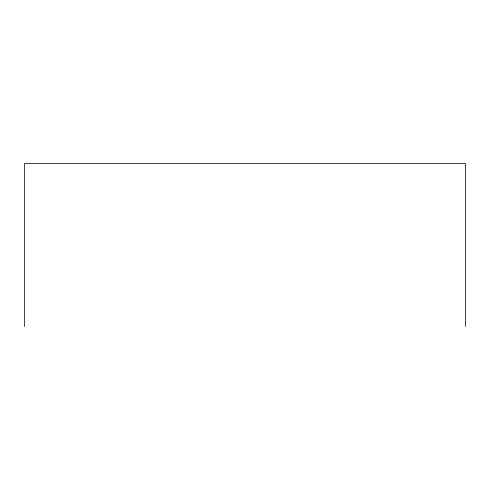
<?xml version="1.0" encoding="UTF-8"?>
<svg xmlns="http://www.w3.org/2000/svg" width="490" height="490" viewBox="0 0 490 490"><rect width="100%" height="100%" fill="white"/><g stroke="black" fill="none" stroke-linecap="round" stroke-linejoin="round"><path stroke-width="0.73" d="M465.5 326.42L465.5 163.58L24.5 163.58L24.5 326.42"/></g></svg>
